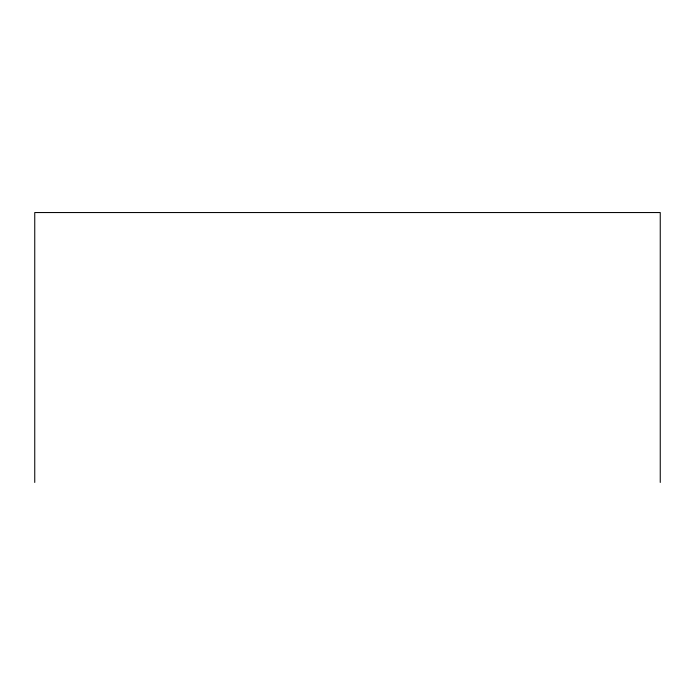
<?xml version="1.0" encoding="UTF-8"?>
<svg xmlns="http://www.w3.org/2000/svg" width="695" height="695" viewBox="0 0 695 695"><rect width="100%" height="100%" fill="white"/><g stroke="black" fill="none" stroke-linecap="round" stroke-linejoin="round"><path stroke-width="1.04" d="M660.25 482.452L660.25 212.548L34.75 212.548L34.75 482.452"/></g></svg>
